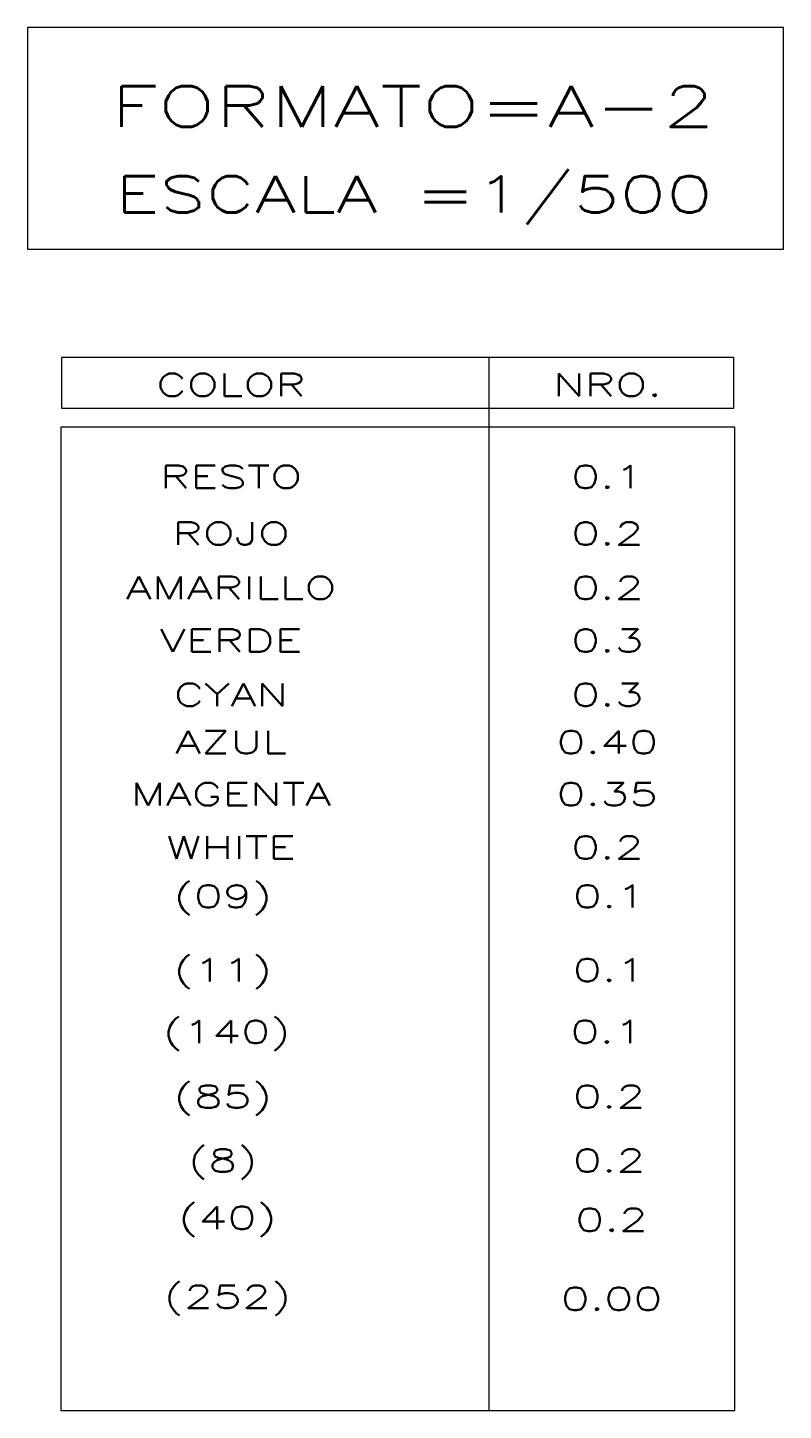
# Model space of a CAD drawing. Header units: metres. Extents: x -2639 to -2278, y 1912 to 2089.
# Drawn here: x -2638.7 to -2556.5, y 1924.1 to 2074.7 of the extents above; entities that cross this region are included whole.
import ezdxf
from ezdxf.enums import TextEntityAlignment as Align

# ---------------------------------------------------------------- set-up
doc = ezdxf.new("R2010")
doc.units = ezdxf.units.M
doc.linetypes.add('CENTERX2', pattern=[101.6, 63.5, -12.7, 12.7, -12.7])
doc.layers.add('01TEXTURA', color=1, linetype='Continuous', lineweight=15)
doc.layers.add('5LETRAAMB', color=6, linetype='Continuous', lineweight=50)
doc.styles.add('ROMANS', font='romans.shx')

msp = doc.modelspace()

# ---------------------------------------------------------------- linework, layer by layer
at = {"layer": '01TEXTURA'}
msp.add_line((-2588.5229, 2038.7356), (-2588.5229, 1924.1057), dxfattribs=at)
for points in [[(-2638.7474, 2050.5472), (-2556.4752, 2050.5472), (-2556.4752, 2074.6664), (-2638.7474, 2074.6664)], [(-2635.0565, 2033.2207), (-2561.8574, 2033.2207), (-2561.8574, 2038.7356), (-2635.0565, 2038.7356)], [(-2635.1399, 1924.1057), (-2561.7666, 1924.1057), (-2561.7666, 2031.1567), (-2635.1399, 2031.1567)]]:
    msp.add_lwpolyline(points, close=True, dxfattribs=at)

# ---------------------------------------------------------------- texts
at = {"layer": '5LETRAAMB', "linetype": 'CENTERX2', "lineweight": -3, "style": 'ROMANS', "width": 1.5}
for s, height, p in [('FORMATO=A-2', 4.42911, (-2596.7998, 2063.8784, 4.7969)), ('ESCALA =1/500', 3.936987, (-2596.6939, 2054.5556, 2.3985)), ('COLOR', 2.46062, (-2616.6017, 2034.5358, 2.3985)), ('NRO.', 2.46062, (-2575.6329, 2034.5358, 2.3985))]:
    msp.add_text(s, height=height, dxfattribs=at).set_placement(p, align=Align.CENTER)
at = {"layer": '5LETRAAMB', "color": 4, "linetype": 'CENTERX2', "lineweight": -3, "style": 'ROMANS', "width": 1.5}
for s, p in [('RESTO', (-2616.6017, 2024.5216, 2.3985)), ('0.1', (-2575.6329, 2024.5216, 2.3985)), ('ROJO', (-2616.6017, 2018.3464, 2.3985)), ('0.2', (-2575.6329, 2018.3464, 2.3985)), ('AMARILLO', (-2616.6017, 2012.4335, 2.3985)), ('0.2', (-2575.6329, 2012.4335, 2.3985)), ('VERDE', (-2616.6017, 2006.6946, 2.3985)), ('0.3', (-2575.6329, 2006.6946, 2.3985)), ('CYAN', (-2616.6017, 2000.7934, 2.3985)), ('0.3', (-2575.6329, 2000.7934, 2.3985)), ('AZUL', (-2616.6017, 1995.6367, 2.3985)), ('0.40', (-2575.6329, 1995.6367, 2.3985)), ('MAGENTA', (-2616.6017, 1989.9732, 2.3985)), ('0.35', (-2575.6329, 1989.9732, 2.3985)), ('WHITE', (-2616.6017, 1984.159, 2.3985)), ('0.2', (-2575.6329, 1984.159, 2.3985)), ('(09)', (-2617.4991, 1978.8474, 2.3985)), ('0.1', (-2575.4398, 1978.8474, 2.3985)), ('(11)', (-2617.4991, 1970.8188, 2.3985)), ('0.1', (-2575.4398, 1970.8188, 2.3985)), ('(140)', (-2617.0808, 1964.0792, 2.3985)), ('0.1', (-2575.6963, 1964.0985, 2.3985)), ('(85)', (-2617.4991, 1957.0349, 2.3985)), ('0.2', (-2575.4398, 1957.0349, 2.3985)), ('(8)', (-2617.4991, 1950.0712, 2.3985)), ('0.2', (-2575.4398, 1950.0712, 2.3985)), ('(40)', (-2616.9906, 1943.832, 2.3985)), ('0.2', (-2575.1763, 1943.6142, 2.3985)), ('(252)', (-2616.9906, 1935.2358, 2.3985)), ('0.00', (-2575.1763, 1935.0181, 2.3985))]:
    msp.add_text(s, height=2.46062, dxfattribs=at).set_placement(p, align=Align.CENTER)

doc.saveas('drawing.dxf')
